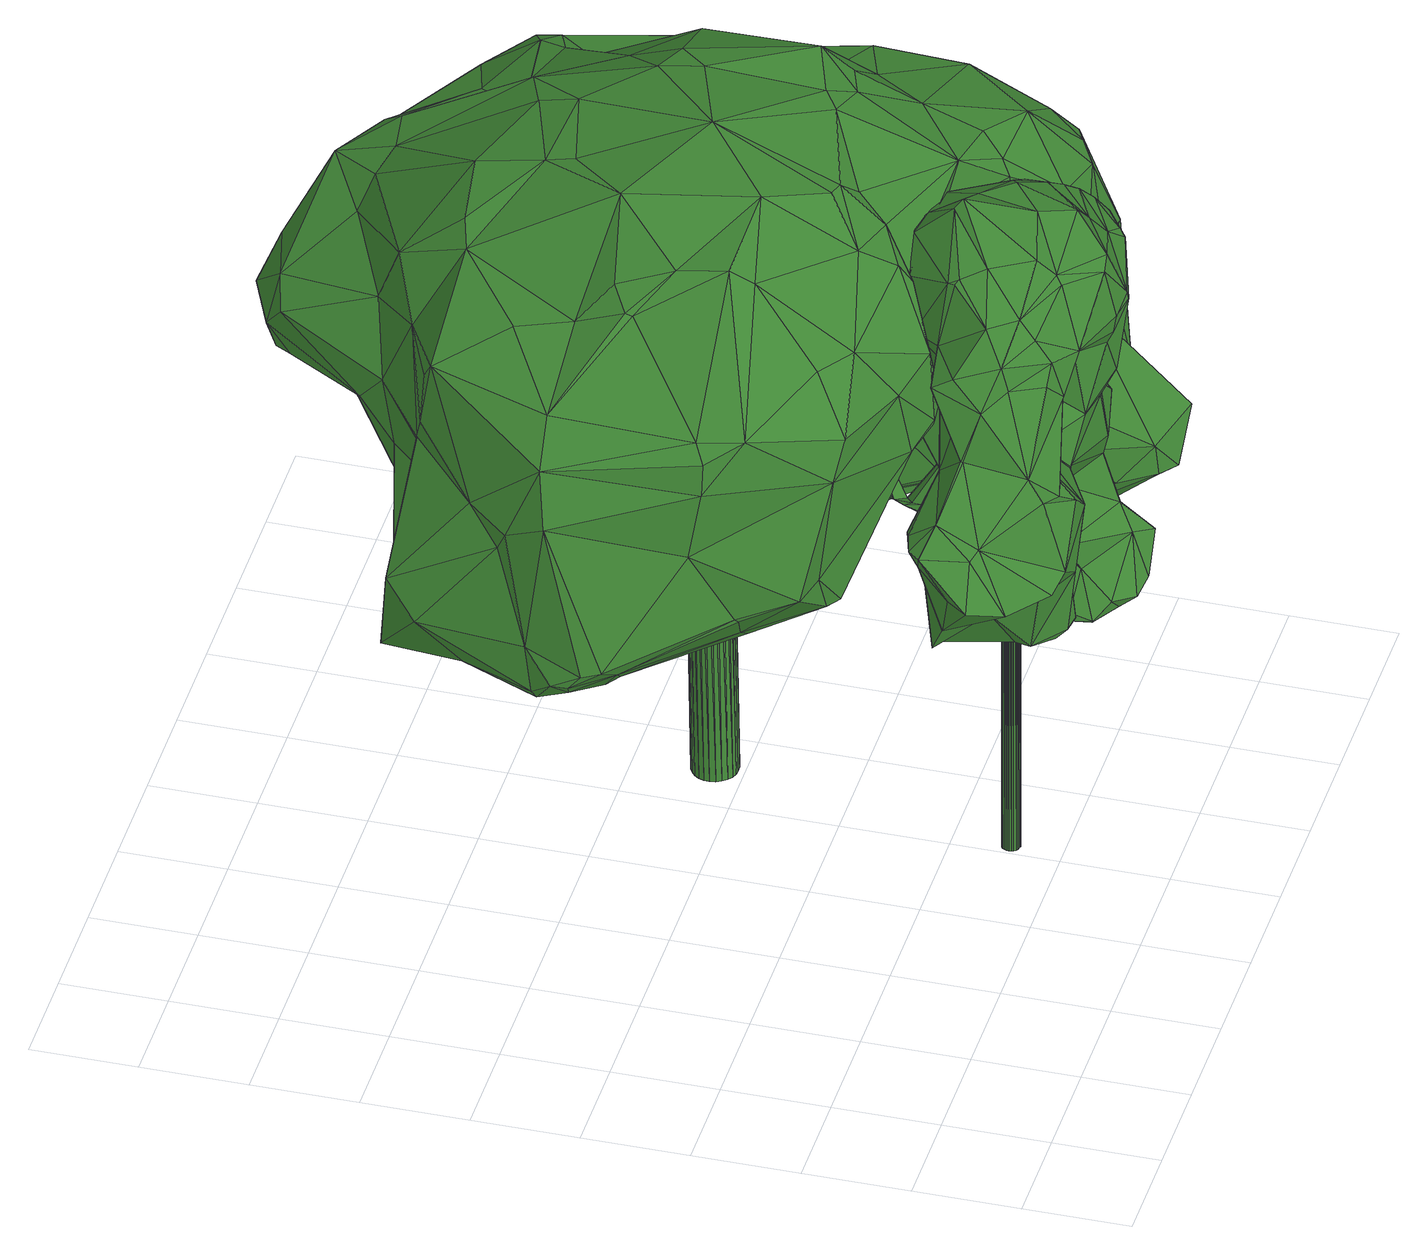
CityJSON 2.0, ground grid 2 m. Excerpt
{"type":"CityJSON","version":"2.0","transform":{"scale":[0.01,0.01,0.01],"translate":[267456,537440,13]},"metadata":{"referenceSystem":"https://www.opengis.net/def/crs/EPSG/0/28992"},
"CityObjects":{
"tree1":{"type":"SolitaryVegetationObject","attributes":{"gtid":297,"crown_width_m":5.98,"crown_median_z":22.38,"crown_r50_m":0.283,"crown_porosity":0.893,"trunk_H_m":9.26,"trunk_DBH_m":0.34,"trunk_radius_m":0.17,"trunk_base_height_m":13.12,"original_gtid":"297"},"geometry":[{"type":"Solid","lod":"3","boundaries":[[[[0,1,2]],[[3,0,2]],[[4,5,6]],[[7,8,9]],[[10,11,12]],[[13,14,15]],[[16,17,18]],[[16,18,19]],[[15,20,21]],[[22,23,24]],[[15,21,13]],[[25,1,26]],[[27,17,28]],[[29,30,31]],[[32,33,34]],[[35,36,37]],[[28,38,27]],[[28,17,4]],[[39,40,41]],[[4,16,42]],[[23,43,24]],[[44,45,46]],[[6,38,28]],[[47,21,20]],[[48,49,46]],[[50,20,51]],[[50,51,52]],[[53,54,55]],[[56,57,3]],[[58,59,60]],[[8,60,59]],[[61,62,63]],[[64,48,65]],[[64,65,66]],[[67,68,69]],[[30,64,31]],[[5,70,71]],[[5,71,6]],[[72,73,74]],[[75,70,76]],[[24,77,22]],[[24,78,79]],[[46,45,80]],[[81,80,74]],[[77,82,83]],[[52,84,50]],[[77,83,85]],[[86,34,87]],[[88,89,90]],[[91,24,43]],[[92,9,38]],[[13,93,94]],[[13,94,14]],[[33,95,96]],[[97,42,98]],[[83,9,92]],[[99,100,101]],[[99,101,102]],[[103,104,105]],[[102,105,104]],[[91,43,56]],[[23,56,43]],[[106,107,66]],[[42,16,98]],[[70,75,108]],[[109,110,111]],[[112,113,63]],[[56,114,91]],[[115,116,117]],[[116,118,117]],[[119,78,120]],[[76,70,5]],[[121,122,25]],[[2,25,102]],[[123,124,125]],[[56,23,57]],[[126,23,22]],[[69,127,128]],[[69,128,12]],[[108,75,129]],[[55,90,89]],[[60,130,131]],[[103,91,114]],[[132,124,133]],[[67,14,94]],[[113,112,134]],[[135,136,44]],[[78,24,120]],[[71,137,6]],[[38,6,137]],[[98,90,138]],[[139,138,90]],[[90,55,139]],[[110,32,140]],[[141,105,101]],[[141,142,105]],[[81,74,95]],[[143,16,19]],[[6,28,4]],[[144,145,20]],[[139,55,118]],[[139,118,146]],[[10,128,134]],[[10,12,128]],[[90,98,143]],[[76,98,138]],[[76,138,75]],[[145,147,148]],[[19,149,88]],[[82,9,83]],[[0,146,118]],[[126,57,23]],[[89,150,53]],[[3,114,56]],[[3,2,114]],[[22,77,85]],[[65,46,151]],[[152,153,61]],[[154,100,155]],[[20,145,47]],[[127,69,68]],[[156,157,158]],[[38,9,8]],[[55,89,53]],[[159,160,37]],[[74,45,161]],[[150,117,54]],[[77,79,82]],[[76,97,98]],[[162,163,35]],[[115,117,164]],[[12,11,69]],[[137,165,38]],[[140,35,37]],[[51,15,11]],[[110,140,160]],[[4,97,5]],[[103,114,104]],[[159,37,166]],[[167,168,169]],[[61,170,152]],[[152,170,113]],[[171,106,111]],[[93,13,148]],[[172,116,115]],[[38,165,92]],[[69,14,67]],[[65,48,46]],[[71,165,137]],[[34,173,32]],[[140,32,173]],[[92,165,85]],[[85,165,71]],[[85,83,92]],[[24,79,77]],[[122,174,175]],[[87,175,174]],[[102,104,114]],[[142,103,105]],[[76,5,97]],[[60,131,176]],[[102,114,2]],[[88,149,177]],[[113,177,149]],[[178,179,163]],[[180,181,182]],[[183,180,182]],[[184,185,186]],[[152,113,149]],[[62,157,84]],[[140,173,169]],[[55,54,118]],[[123,183,187]],[[183,123,188]],[[0,118,1]],[[2,1,25]],[[25,122,99]],[[168,189,190]],[[74,73,95]],[[10,134,191]],[[113,170,63]],[[159,184,110]],[[141,192,154]],[[163,162,190]],[[163,190,178]],[[19,88,143]],[[68,67,164]],[[110,109,193]],[[95,193,109]],[[111,184,171]],[[110,184,111]],[[15,51,20]],[[110,193,33]],[[51,11,10]],[[125,58,60]],[[60,176,125]],[[189,30,29]],[[194,39,180]],[[194,180,183]],[[195,196,197]],[[136,45,44]],[[106,81,109]],[[106,109,111]],[[13,21,47]],[[122,172,174]],[[13,47,148]],[[48,64,198]],[[141,101,192]],[[63,170,61]],[[147,167,199]],[[84,156,200]],[[198,144,200]],[[59,124,132]],[[156,201,202]],[[146,0,129]],[[121,25,26]],[[198,64,147]],[[38,8,27]],[[90,143,88]],[[17,16,4]],[[203,204,205]],[[48,198,206]],[[203,182,206]],[[203,206,204]],[[112,191,134]],[[108,126,207]],[[208,40,187]],[[140,169,35]],[[169,173,167]],[[36,179,185]],[[25,99,102]],[[116,26,118]],[[209,210,49]],[[163,36,35]],[[159,110,160]],[[37,36,166]],[[202,201,204]],[[140,37,160]],[[211,96,73]],[[148,199,93]],[[62,61,157]],[[195,197,155]],[[212,209,205]],[[54,117,118]],[[17,213,214]],[[35,169,162]],[[46,80,151]],[[128,113,134]],[[86,215,167]],[[62,216,112]],[[217,216,62]],[[148,47,145]],[[144,147,145]],[[152,218,153]],[[131,161,176]],[[88,150,89]],[[53,150,54]],[[162,169,190]],[[164,219,115]],[[191,217,10]],[[51,10,217]],[[151,80,81]],[[212,205,201]],[[204,201,205]],[[220,119,120]],[[106,171,107]],[[221,174,172]],[[153,214,132]],[[126,108,57]],[[214,153,218]],[[128,177,113]],[[72,222,211]],[[72,211,73]],[[74,161,72]],[[131,72,161]],[[156,158,223]],[[87,34,222]],[[144,198,147]],[[95,109,81]],[[224,100,99]],[[149,19,225]],[[161,45,136]],[[178,189,29]],[[20,50,226]],[[20,226,144]],[[84,226,50]],[[196,131,227]],[[190,189,178]],[[138,129,75]],[[29,179,178]],[[205,180,203]],[[41,203,180]],[[163,179,36]],[[206,198,204]],[[22,85,207]],[[22,207,126]],[[154,192,100]],[[202,204,198]],[[132,158,153]],[[98,16,143]],[[228,142,141]],[[228,141,154]],[[217,191,216]],[[101,105,102]],[[7,60,8]],[[130,60,7]],[[183,188,194]],[[229,194,188]],[[101,100,192]],[[62,112,63]],[[169,168,190]],[[147,199,148]],[[72,131,196]],[[115,219,172]],[[132,214,59]],[[222,175,87]],[[230,175,222]],[[177,128,150]],[[177,150,88]],[[127,150,128]],[[212,201,156]],[[151,81,106]],[[133,124,123]],[[226,200,144]],[[168,30,189]],[[86,87,174]],[[68,231,127]],[[150,127,231]],[[232,221,219]],[[232,219,67]],[[139,146,138]],[[67,219,164]],[[156,84,157]],[[1,118,26]],[[66,151,106]],[[74,80,45]],[[67,233,232]],[[94,233,67]],[[172,219,221]],[[72,196,195]],[[31,64,107]],[[130,7,9]],[[213,27,234]],[[17,27,213]],[[66,107,64]],[[168,64,30]],[[147,64,167]],[[167,64,168]],[[146,129,138]],[[108,207,70]],[[71,70,207]],[[71,207,85]],[[72,195,222]],[[224,99,122]],[[198,200,202]],[[213,59,214]],[[234,59,213]],[[151,66,65]],[[221,233,86]],[[221,232,233]],[[171,235,107]],[[186,235,171]],[[130,9,82]],[[49,135,44]],[[121,26,116]],[[27,8,234]],[[214,218,17]],[[97,4,42]],[[49,206,182]],[[107,235,31]],[[210,156,223]],[[142,228,236]],[[73,96,95]],[[133,210,132]],[[49,210,133]],[[39,229,40]],[[39,194,229]],[[180,39,237]],[[233,167,215]],[[233,215,86]],[[153,157,61]],[[158,157,153]],[[161,40,229]],[[161,229,176]],[[212,210,209]],[[154,197,228]],[[156,202,200]],[[78,119,79]],[[110,33,32]],[[211,34,33]],[[14,11,15]],[[228,197,220]],[[196,220,197]],[[95,33,193]],[[218,18,17]],[[34,211,222]],[[121,116,172]],[[82,119,130]],[[79,119,82]],[[131,130,119]],[[131,119,227]],[[172,122,121]],[[120,236,228]],[[132,223,158]],[[210,223,132]],[[103,236,91]],[[103,142,236]],[[196,227,119]],[[196,119,220]],[[226,84,200]],[[125,188,123]],[[133,123,135]],[[187,135,123]],[[166,184,159]],[[225,19,18]],[[225,18,218]],[[33,96,211]],[[14,69,11]],[[167,173,238]],[[182,181,49]],[[49,181,209]],[[40,208,41]],[[180,205,181]],[[48,206,49]],[[155,197,154]],[[112,216,191]],[[184,186,171]],[[94,93,199]],[[233,94,199]],[[3,129,0]],[[167,233,199]],[[195,224,230]],[[195,230,222]],[[224,195,100]],[[155,100,195]],[[44,46,49]],[[167,238,86]],[[149,225,152]],[[218,152,225]],[[229,188,176]],[[176,188,125]],[[59,125,124]],[[49,133,135]],[[3,57,129]],[[156,210,212]],[[209,181,205]],[[183,208,187]],[[203,208,182]],[[41,208,203]],[[182,208,183]],[[86,238,34]],[[173,34,238]],[[108,129,57]],[[86,174,221]],[[234,8,59]],[[125,59,58]],[[230,224,175]],[[164,117,231]],[[150,231,117]],[[224,122,175]],[[164,231,68]],[[41,237,39]],[[180,237,41]],[[51,217,52]],[[52,217,84]],[[220,120,228]],[[24,236,120]],[[24,91,236]],[[166,185,184]],[[166,36,185]],[[187,136,135]],[[40,136,187]],[[161,136,40]],[[62,84,217]],[[185,179,186]],[[235,186,179]],[[29,31,179]],[[235,179,31]],[[239,240,241]],[[239,241,242]],[[242,241,243]],[[242,243,244]],[[241,240,245]],[[241,245,243]],[[243,245,246]],[[243,246,244]],[[245,240,247]],[[245,247,246]],[[246,247,248]],[[246,248,244]],[[247,240,249]],[[247,249,248]],[[248,249,250]],[[248,250,244]],[[249,240,251]],[[249,251,250]],[[250,251,252]],[[250,252,244]],[[251,240,253]],[[251,253,252]],[[252,253,254]],[[252,254,244]],[[253,240,255]],[[253,255,254]],[[254,255,256]],[[254,256,244]],[[255,240,257]],[[255,257,256]],[[256,257,258]],[[256,258,244]],[[257,240,259]],[[257,259,258]],[[258,259,260]],[[258,260,244]],[[259,240,261]],[[259,261,260]],[[260,261,262]],[[260,262,244]],[[261,240,263]],[[261,263,262]],[[262,263,264]],[[262,264,244]],[[263,240,265]],[[263,265,264]],[[264,265,266]],[[264,266,244]],[[265,240,267]],[[265,267,266]],[[266,267,268]],[[266,268,244]],[[267,240,269]],[[267,269,268]],[[268,269,270]],[[268,270,244]],[[269,240,271]],[[269,271,270]],[[270,271,272]],[[270,272,244]],[[271,240,273]],[[271,273,272]],[[272,273,274]],[[272,274,244]],[[273,240,275]],[[273,275,274]],[[274,275,276]],[[274,276,244]],[[275,240,277]],[[275,277,276]],[[276,277,278]],[[276,278,244]],[[277,240,279]],[[277,279,278]],[[278,279,280]],[[278,280,244]],[[279,240,281]],[[279,281,280]],[[280,281,282]],[[280,282,244]],[[281,240,283]],[[281,283,282]],[[282,283,284]],[[282,284,244]],[[283,240,285]],[[283,285,284]],[[284,285,286]],[[284,286,244]],[[285,240,287]],[[285,287,286]],[[286,287,288]],[[286,288,244]],[[287,240,239]],[[287,239,288]],[[288,239,242]],[[288,242,244]]]]}]},
"tree2":{"type":"SolitaryVegetationObject","attributes":{"gtid":295,"crown_width_m":14.3,"crown_median_z":22.1,"crown_r50_m":0.38,"crown_porosity":0.859,"trunk_H_m":8.71,"trunk_DBH_m":0.849,"trunk_radius_m":0.424,"trunk_base_height_m":13.39,"original_gtid":"295"},"geometry":[{"type":"Solid","lod":"3","boundaries":[[[[289,290,291]],[[292,293,294]],[[295,296,297]],[[298,299,300]],[[298,300,301]],[[302,303,304]],[[305,306,307]],[[308,309,310]],[[311,312,313]],[[314,315,316]],[[317,318,319]],[[320,321,322]],[[323,324,325]],[[295,326,327]],[[328,329,330]],[[331,332,333]],[[334,304,335]],[[330,336,337]],[[338,339,340]],[[332,341,342]],[[332,342,316]],[[343,344,345]],[[346,347,348]],[[294,293,349]],[[350,351,302]],[[352,353,354]],[[300,299,355]],[[356,312,357]],[[358,356,357]],[[359,360,361]],[[343,362,363]],[[364,365,366]],[[367,368,369]],[[370,371,372]],[[325,355,299]],[[373,374,375]],[[373,375,376]],[[377,378,379]],[[380,379,378]],[[381,382,383]],[[384,385,292]],[[290,331,386]],[[387,303,351]],[[367,369,388]],[[389,371,390]],[[391,392,393]],[[394,395,396]],[[397,398,399]],[[400,401,402]],[[403,404,296]],[[302,351,303]],[[405,355,325]],[[364,399,365]],[[306,406,307]],[[374,317,319]],[[373,317,374]],[[372,407,408]],[[409,410,411]],[[349,412,294]],[[413,414,415]],[[416,407,372]],[[307,417,305]],[[403,412,418]],[[349,418,412]],[[308,419,420]],[[401,421,352]],[[311,313,309]],[[422,423,424]],[[425,426,427]],[[330,422,428]],[[330,428,320]],[[429,430,431]],[[432,429,431]],[[422,433,423]],[[337,358,434]],[[435,436,437]],[[438,439,440]],[[377,316,441]],[[377,379,316]],[[442,443,444]],[[445,446,390]],[[447,448,449]],[[328,350,329]],[[450,373,376]],[[451,452,408]],[[453,454,455]],[[376,375,304]],[[331,333,456]],[[326,295,297]],[[365,399,398]],[[337,438,358]],[[356,358,438]],[[337,434,457]],[[458,453,459]],[[298,301,460]],[[370,372,452]],[[413,461,414]],[[432,462,429]],[[463,429,462]],[[464,309,308]],[[464,311,309]],[[455,372,389]],[[357,457,434]],[[305,383,306]],[[465,394,466]],[[467,468,400]],[[403,296,412]],[[380,425,469]],[[380,469,379]],[[299,298,323]],[[470,456,333]],[[471,472,297]],[[471,297,473]],[[345,462,474]],[[314,475,315]],[[436,359,437]],[[381,383,305]],[[476,367,477]],[[336,322,337]],[[438,337,322]],[[356,313,312]],[[332,331,289]],[[346,348,478]],[[319,346,478]],[[417,462,345]],[[396,395,393]],[[328,479,350]],[[360,480,481]],[[406,382,291]],[[482,483,355]],[[382,381,341]],[[471,484,472]],[[457,479,328]],[[467,375,468]],[[485,375,467]],[[395,394,465]],[[409,411,405]],[[345,474,343]],[[289,291,382]],[[306,382,406]],[[306,383,382]],[[341,381,342]],[[335,486,487]],[[488,489,490]],[[481,491,346]],[[468,375,374]],[[388,491,481]],[[388,481,367]],[[492,487,387]],[[493,436,494]],[[493,494,294]],[[337,457,330]],[[472,495,326]],[[451,496,452]],[[346,319,318]],[[488,490,497]],[[498,499,500]],[[447,498,500]],[[463,462,417]],[[501,502,415]],[[415,502,503]],[[314,316,504]],[[464,505,506]],[[308,505,464]],[[415,414,501]],[[488,497,468]],[[374,488,468]],[[476,495,507]],[[477,495,476]],[[342,441,316]],[[381,363,508]],[[508,363,362]],[[382,341,289]],[[290,289,331]],[[417,345,344]],[[509,435,510]],[[509,510,334]],[[331,456,386]],[[375,485,304]],[[511,466,512]],[[341,332,289]],[[305,344,381]],[[363,381,344]],[[443,513,514]],[[414,461,515]],[[363,344,343]],[[446,445,371]],[[446,371,314]],[[357,516,457]],[[322,321,517]],[[516,518,519]],[[311,518,312]],[[485,520,304]],[[312,518,516]],[[521,522,506]],[[295,493,294]],[[400,402,467]],[[516,519,523]],[[351,524,525]],[[312,516,357]],[[411,526,527]],[[513,527,526]],[[429,528,430]],[[497,400,468]],[[529,410,409]],[[413,415,506]],[[357,434,358]],[[347,346,491]],[[509,334,530]],[[531,454,453]],[[532,430,528]],[[533,430,532]],[[515,461,534]],[[476,535,367]],[[455,416,372]],[[451,408,407]],[[316,315,332]],[[497,490,400]],[[529,536,537]],[[538,424,423]],[[507,495,472]],[[461,539,531]],[[534,461,531]],[[414,515,501]],[[371,389,372]],[[326,495,327]],[[389,453,455]],[[540,541,542]],[[368,535,543]],[[427,544,512]],[[360,481,346]],[[416,420,419]],[[416,419,407]],[[451,407,419]],[[534,531,458]],[[443,545,444]],[[471,473,404]],[[297,472,326]],[[305,417,344]],[[408,452,372]],[[471,404,484]],[[316,379,504]],[[359,546,376]],[[361,546,359]],[[508,342,381]],[[547,366,482]],[[296,295,412]],[[294,412,295]],[[318,360,346]],[[374,319,488]],[[443,514,548]],[[464,522,311]],[[473,296,404]],[[296,473,297]],[[549,550,401]],[[303,387,486]],[[303,486,304]],[[299,323,325]],[[460,323,298]],[[301,347,460]],[[489,488,348]],[[295,327,493]],[[362,474,551]],[[335,304,486]],[[487,486,387]],[[362,343,474]],[[552,469,553]],[[488,319,478]],[[348,488,478]],[[294,554,292]],[[530,334,335]],[[555,552,556]],[[309,313,557]],[[368,367,535]],[[521,518,522]],[[513,542,514]],[[538,423,528]],[[487,558,335]],[[530,335,558]],[[559,560,360]],[[532,353,561]],[[354,353,532]],[[446,314,562]],[[371,445,390]],[[526,563,564]],[[563,565,564]],[[566,529,537]],[[556,514,541]],[[514,542,541]],[[354,532,567]],[[401,352,354]],[[549,401,567]],[[567,401,354]],[[568,569,570]],[[529,409,543]],[[571,561,353]],[[352,571,353]],[[524,457,516]],[[402,401,550]],[[300,483,365]],[[446,555,390]],[[490,489,421]],[[351,525,387]],[[572,364,391]],[[366,391,364]],[[393,572,391]],[[349,534,418]],[[573,427,512]],[[543,535,529]],[[552,514,556]],[[477,481,480]],[[477,367,481]],[[409,405,574]],[[546,361,318]],[[474,462,432]],[[292,385,293]],[[552,553,514]],[[436,493,327]],[[425,427,545]],[[489,399,575]],[[489,575,571]],[[525,523,387]],[[506,505,413]],[[555,576,449]],[[338,340,577]],[[340,578,577]],[[325,574,405]],[[324,574,325]],[[454,539,505]],[[512,579,580]],[[406,291,439]],[[496,419,310]],[[339,581,448]],[[582,448,581]],[[339,448,447]],[[339,534,581]],[[581,534,458]],[[544,579,583]],[[548,425,443]],[[364,572,575]],[[394,396,573]],[[492,558,487]],[[582,459,389]],[[403,577,404]],[[500,499,540]],[[556,499,555]],[[499,498,555]],[[555,498,576]],[[308,420,505]],[[339,418,534]],[[515,534,349]],[[314,371,370]],[[459,453,389]],[[389,390,582]],[[443,425,545]],[[364,575,399]],[[581,458,582]],[[459,582,458]],[[513,500,542]],[[584,513,564]],[[500,513,584]],[[453,458,531]],[[339,447,340]],[[413,539,461]],[[504,562,314]],[[413,505,539]],[[567,528,423]],[[504,570,562]],[[504,379,570]],[[313,456,557]],[[500,540,542]],[[436,327,559]],[[555,449,390]],[[482,355,405]],[[405,547,482]],[[585,527,444]],[[444,545,585]],[[452,496,370]],[[553,425,548]],[[586,426,425]],[[322,336,320]],[[441,508,362]],[[362,377,441]],[[380,378,587]],[[508,441,342]],[[443,442,513]],[[489,588,399]],[[348,588,489]],[[586,425,380]],[[336,330,320]],[[301,588,347]],[[348,347,588]],[[533,579,430]],[[352,421,571]],[[557,456,470]],[[309,557,470]],[[531,539,454]],[[556,541,499]],[[540,499,541]],[[379,469,570]],[[307,517,417]],[[463,417,517]],[[291,440,439]],[[366,365,483]],[[482,366,483]],[[370,496,310]],[[475,370,310]],[[589,334,510]],[[315,333,332]],[[465,532,571]],[[465,511,532]],[[515,349,385]],[[571,532,561]],[[553,469,425]],[[474,432,551]],[[431,551,432]],[[505,420,416]],[[370,475,314]],[[530,554,509]],[[435,509,554]],[[292,554,530]],[[572,571,575]],[[565,578,564]],[[396,427,573]],[[545,427,396]],[[544,583,512]],[[430,544,586]],[[318,361,360]],[[454,416,455]],[[454,505,416]],[[438,440,356]],[[480,560,559]],[[577,403,418]],[[447,500,584]],[[547,411,585]],[[405,411,547]],[[394,573,512]],[[512,466,394]],[[553,548,514]],[[496,451,419]],[[308,310,419]],[[562,569,446]],[[570,569,562]],[[587,378,377]],[[501,385,384]],[[590,501,384]],[[527,513,442]],[[333,475,591]],[[585,411,527]],[[442,444,527]],[[463,538,429]],[[429,538,528]],[[532,528,567]],[[578,484,577]],[[586,551,431]],[[380,551,586]],[[430,586,431]],[[583,579,512]],[[313,356,440]],[[517,538,463]],[[320,538,517]],[[320,517,321]],[[397,300,398]],[[365,398,300]],[[524,479,457]],[[580,579,533]],[[524,350,479]],[[570,469,568]],[[592,506,503]],[[511,580,532]],[[524,351,350]],[[588,397,399]],[[386,593,290]],[[338,418,339]],[[362,551,377]],[[587,377,551]],[[480,559,477]],[[530,590,292]],[[530,558,590]],[[492,592,594]],[[384,292,590]],[[436,559,359]],[[360,359,559]],[[422,330,329]],[[592,503,594]],[[492,594,503]],[[503,558,492]],[[584,578,340]],[[324,323,595]],[[324,595,369]],[[565,537,578]],[[537,536,578]],[[559,495,477]],[[373,596,317]],[[415,503,506]],[[397,301,300]],[[588,301,397]],[[498,449,576]],[[526,566,563]],[[526,410,566]],[[564,513,526]],[[411,410,526]],[[582,449,448]],[[390,449,582]],[[515,385,501]],[[529,566,410]],[[480,360,560]],[[447,449,498]],[[584,340,447]],[[338,577,418]],[[564,578,584]],[[465,466,511]],[[518,311,522]],[[567,423,433]],[[563,566,565]],[[294,494,554]],[[435,494,436]],[[554,494,435]],[[302,304,520]],[[456,313,593]],[[456,593,386]],[[518,521,519]],[[470,591,309]],[[333,591,470]],[[291,290,593]],[[368,574,369]],[[543,574,368]],[[409,574,543]],[[369,574,324]],[[549,597,550]],[[402,550,597]],[[396,392,545]],[[422,329,433]],[[476,507,535]],[[572,393,395]],[[598,387,523]],[[533,532,580]],[[465,572,395]],[[465,571,572]],[[350,597,549]],[[545,392,585]],[[293,385,349]],[[566,537,565]],[[300,355,483]],[[511,512,580]],[[406,439,307]],[[558,502,590]],[[501,590,502]],[[438,322,439]],[[503,502,558]],[[517,307,439]],[[517,439,322]],[[317,596,318]],[[334,589,304]],[[304,589,376]],[[589,510,376]],[[437,359,510]],[[437,510,435]],[[376,510,359]],[[599,350,302]],[[315,475,333]],[[506,522,464]],[[491,388,595]],[[491,595,347]],[[347,595,460]],[[460,595,323]],[[369,595,388]],[[544,430,579]],[[586,544,426]],[[427,426,544]],[[396,393,392]],[[467,402,597]],[[571,421,489]],[[587,551,380]],[[529,535,507]],[[599,520,597]],[[350,599,597]],[[467,520,485]],[[597,520,467]],[[309,591,310]],[[567,433,549]],[[549,433,350]],[[329,350,433]],[[310,591,475]],[[391,366,392]],[[599,302,520]],[[376,546,450]],[[592,521,506]],[[592,519,521]],[[524,523,525]],[[516,523,524]],[[547,392,366]],[[585,392,547]],[[490,421,400]],[[401,400,421]],[[559,327,495]],[[328,330,457]],[[598,523,519]],[[577,484,404]],[[536,484,578]],[[529,484,536]],[[507,484,529]],[[507,472,484]],[[440,291,593]],[[440,593,313]],[[492,387,598]],[[492,598,592]],[[519,592,598]],[[568,552,555]],[[552,568,469]],[[446,569,555]],[[568,555,569]],[[450,596,373]],[[450,546,596]],[[546,318,596]],[[424,428,422]],[[538,320,428]],[[424,538,428]],[[600,601,602]],[[600,602,603]],[[603,602,604]],[[603,604,605]],[[602,601,606]],[[602,606,604]],[[604,606,607]],[[604,607,605]],[[606,601,608]],[[606,608,607]],[[607,608,609]],[[607,609,605]],[[608,601,610]],[[608,610,609]],[[609,610,611]],[[609,611,605]],[[610,601,612]],[[610,612,611]],[[611,612,613]],[[611,613,605]],[[612,601,614]],[[612,614,613]],[[613,614,615]],[[613,615,605]],[[614,601,616]],[[614,616,615]],[[615,616,617]],[[615,617,605]],[[616,601,618]],[[616,618,617]],[[617,618,619]],[[617,619,605]],[[618,601,620]],[[618,620,619]],[[619,620,621]],[[619,621,605]],[[620,601,622]],[[620,622,621]],[[621,622,623]],[[621,623,605]],[[622,601,624]],[[622,624,623]],[[623,624,625]],[[623,625,605]],[[624,601,626]],[[624,626,625]],[[625,626,627]],[[625,627,605]],[[626,601,628]],[[626,628,627]],[[627,628,629]],[[627,629,605]],[[628,601,630]],[[628,630,629]],[[629,630,631]],[[629,631,605]],[[630,601,632]],[[630,632,631]],[[631,632,633]],[[631,633,605]],[[632,601,634]],[[632,634,633]],[[633,634,635]],[[633,635,605]],[[634,601,636]],[[634,636,635]],[[635,636,637]],[[635,637,605]],[[636,601,638]],[[636,638,637]],[[637,638,639]],[[637,639,605]],[[638,601,640]],[[638,640,639]],[[639,640,641]],[[639,641,605]],[[640,601,642]],[[640,642,641]],[[641,642,643]],[[641,643,605]],[[642,601,644]],[[642,644,643]],[[643,644,645]],[[643,645,605]],[[644,601,646]],[[644,646,645]],[[645,646,647]],[[645,647,605]],[[646,601,648]],[[646,648,647]],[[647,648,649]],[[647,649,605]],[[648,601,600]],[[648,600,649]],[[649,600,603]],[[649,603,605]]]]}]}
},
"vertices":[
[879,140,1254],[878,118,1163],[952,119,1162],[911,144,1268],[699,376,1313],[817,396,1388],[815,468,1323],[898,441,1167],[887,461,1137],[941,456,1215],[403,192,834],[486,154,821],[462,124,851],[587,129,686],[584,114,817],[525,179,684],[649,381,1211],[704,439,1192],[651,380,1186],[536,363,1205],[530,209,684],[574,147,673],[1007,340,1324],[1040,288,1306],[1103,345,1256],[952,116,1148],[877,123,1129],[768,469,1214],[755,461,1272],[827,195,520],[829,190,536],[824,226,526],[983,140,679],[980,229,752],[980,170,781],[949,79,552],[977,179,517],[1034,114,553],[849,483,1269],[848,600,835],[909,542,827],[830,543,728],[693,362,1317],[1100,273,1260],[919,380,838],[933,371,816],[897,329,805],[620,159,661],[801,296,816],[816,377,904],[446,324,724],[436,230,808],[415,328,731],[632,179,1172],[673,159,1127],[660,177,1205],[1013,204,1264],[946,207,1328],[845,505,988],[780,480,1027],[919,472,1059],[459,385,941],[429,357,891],[408,369,938],[837,216,673],[895,280,766],[897,301,640],[642,113,923],[586,113,973],[507,112,873],[827,382,1404],[873,457,1327],[1075,317,917],[1073,364,803],[1062,401,800],[784,238,1328],[726,311,1338],[1010,439,1280],[1082,380,1212],[1061,403,1218],[926,418,701],[928,419,699],[1051,410,1218],[990,452,1252],[519,369,788],[965,457,1304],[863,201,829],[951,153,843],[526,270,1172],[569,232,1197],[568,244,1246],[1119,251,1242],[954,464,1247],[652,132,664],[677,155,797],[1056,372,767],[989,334,817],[701,356,1323],[629,288,1280],[1051,166,1090],[1183,208,998],[1157,225,1093],[1102,163,1166],[1134,227,1217],[1107,174,1180],[1155,205,1177],[894,346,625],[845,271,561],[897,267,1349],[939,389,688],[1002,223,630],[908,329,615],[388,346,939],[430,326,988],[1047,180,1214],[802,232,1034],[816,179,1115],[673,161,1125],[737,148,1182],[1056,345,1133],[1122,278,1167],[888,138,1095],[938,134,1002],[847,534,933],[785,474,1018],[850,521,964],[969,324,1349],[517,154,1005],[432,248,947],[797,205,1294],[1003,359,1085],[1049,389,1017],[709,401,976],[805,442,986],[412,259,933],[853,404,919],[922,421,878],[856,476,1312],[668,237,1281],[661,207,1247],[1011,84,610],[1168,234,1104],[1165,226,1162],[542,325,1225],[641,298,662],[648,250,657],[791,194,1277],[709,253,667],[651,133,662],[506,301,1077],[528,184,1044],[915,380,689],[553,352,1014],[573,355,999],[1205,221,1025],[1184,211,997],[650,373,818],[532,330,872],[629,340,940],[1022,190,504],[1036,115,555],[1016,440,900],[904,88,538],[893,118,519],[652,209,1011],[908,474,1302],[1021,189,502],[832,203,678],[860,178,612],[959,111,635],[443,378,947],[890,304,568],[830,161,976],[980,139,680],[914,157,960],[968,173,945],[981,492,938],[507,297,1076],[842,153,514],[859,173,516],[767,491,771],[747,453,785],[780,471,768],[835,560,899],[983,211,552],[969,190,527],[902,218,563],[882,501,910],[849,536,934],[841,152,517],[870,125,544],[356,251,859],[1203,218,1026],[978,232,751],[844,574,879],[1064,265,967],[1052,315,1006],[1155,229,1092],[697,293,725],[706,180,698],[646,331,794],[703,410,793],[694,391,795],[770,473,766],[729,431,780],[736,466,786],[741,430,786],[911,377,1356],[815,505,757],[740,431,789],[779,364,935],[1027,212,835],[704,411,796],[761,456,1137],[689,453,1048],[760,258,808],[387,293,859],[398,305,785],[667,382,1084],[746,224,956],[1073,260,1126],[785,176,889],[1051,174,869],[737,309,840],[1031,208,1041],[611,324,1128],[607,268,745],[1027,350,1042],[1167,237,1104],[907,529,878],[973,199,947],[572,140,985],[783,178,889],[715,177,800],[782,451,1136],[841,243,537],[1144,259,1167],[825,539,738],[911,228,750],[842,295,12],[825,295,12],[841,299,12],[822,290,938],[821,294,938],[805,290,938],[840,304,12],[820,298,938],[837,307,12],[817,302,938],[833,310,12],[813,305,938],[829,311,12],[809,306,938],[825,312,12],[805,307,938],[821,311,12],[801,306,938],[816,310,12],[797,305,938],[813,307,12],[793,302,938],[810,303,12],[790,298,938],[809,299,12],[789,294,938],[808,295,12],[788,290,938],[809,291,12],[789,285,938],[810,286,12],[790,281,938],[813,283,12],[793,278,938],[817,280,12],[797,275,938],[821,279,12],[801,273,938],[825,278,12],[805,273,938],[830,279,12],[810,273,938],[834,280,12],[814,275,938],[837,283,12],[817,278,938],[840,287,12],[820,281,938],[841,291,12],[822,286,938],
[1440,326,584],[1455,362,645],[1417,282,712],[931,1428,1308],[965,1468,1268],[881,1535,1248],[713,1589,1090],[792,1654,1005],[681,1606,1003],[97,902,760],[113,905,740],[135,823,778],[103,844,798],[942,644,1466],[982,672,1473],[800,829,1505],[1161,82,642],[1319,140,655],[1206,70,745],[1560,922,924],[1506,666,950],[1507,874,811],[1513,647,1093],[1472,428,1084],[1464,412,982],[1329,751,467],[1380,664,534],[1310,631,425],[392,864,1367],[232,976,1244],[235,708,1234],[1159,258,1100],[1184,243,1009],[1229,232,1027],[100,935,756],[122,976,721],[127,967,708],[647,1571,1057],[618,1386,1147],[1103,385,1293],[1077,365,1276],[1154,284,1206],[1460,415,640],[1383,474,500],[1428,635,645],[859,1088,1463],[968,974,1478],[1194,251,1135],[1286,271,1172],[1002,1413,851],[1149,1475,765],[992,1380,750],[1347,368,489],[1234,368,485],[1057,219,610],[1128,109,640],[1071,172,649],[165,972,1170],[130,956,1070],[206,690,1142],[1054,1528,1156],[1011,440,1344],[1029,628,1445],[619,378,1072],[620,381,1061],[659,380,1088],[219,867,688],[1411,353,1105],[1378,373,1207],[1381,321,1169],[517,1200,1360],[310,1208,1250],[378,1077,1314],[1066,254,577],[1120,254,524],[384,511,809],[299,644,787],[331,639,763],[212,1264,848],[252,1283,675],[184,1204,784],[1395,905,692],[1319,1018,527],[1503,1079,722],[453,802,1434],[465,709,1444],[648,700,1475],[577,936,1488],[1202,421,550],[1139,689,581],[1135,696,427],[930,615,632],[1196,222,516],[1366,209,561],[1287,157,612],[1064,1223,1259],[1177,1349,1206],[1466,410,670],[1110,716,1470],[177,1052,981],[1404,1148,663],[1276,1075,541],[428,612,764],[466,724,787],[506,623,763],[542,639,812],[512,589,797],[537,631,767],[233,637,863],[237,631,857],[264,527,901],[496,491,1286],[620,387,1214],[711,468,1324],[945,1630,964],[759,1572,907],[274,964,628],[1333,146,669],[1583,1047,841],[1526,1046,748],[390,1233,699],[463,1079,808],[471,1031,793],[877,1631,1054],[1421,1245,1130],[1322,1289,1231],[1310,1239,1249],[1565,1074,873],[1121,114,704],[978,1612,963],[1582,982,875],[1576,974,896],[543,423,1170],[1082,366,1213],[1074,420,1051],[1121,333,1096],[849,771,576],[941,771,839],[675,811,799],[1128,312,1115],[975,273,836],[836,549,914],[930,445,714],[967,280,787],[980,461,1250],[1327,299,1188],[688,1229,1423],[565,1334,1291],[570,1217,1386],[1344,237,1016],[1276,199,771],[1370,283,965],[1198,396,517],[717,893,646],[748,836,540],[694,843,624],[1276,1020,540],[1231,979,569],[1022,1376,679],[1118,1404,713],[1199,1214,659],[430,907,1402],[1558,1014,793],[1512,976,748],[1387,1214,763],[1377,1224,962],[1439,1184,788],[1462,448,687],[1239,376,1301],[1210,1414,882],[1345,1218,719],[95,879,789],[1397,1331,1099],[1009,226,754],[998,258,857],[1489,895,1015],[466,575,890],[536,701,887],[674,532,1372],[478,666,1415],[877,781,574],[1402,558,699],[724,1574,910],[562,1405,967],[720,1599,926],[998,240,726],[1422,671,628],[375,1187,914],[342,1242,1068],[212,689,1204],[1130,428,1326],[307,1227,1128],[218,1113,1037],[254,846,695],[238,845,696],[719,1491,935],[732,595,1444],[990,895,1478],[1045,949,1466],[252,623,1238],[332,485,1120],[362,471,1195],[165,1035,1020],[1196,955,1400],[776,1467,1205],[812,1444,1264],[532,1356,1033],[1524,963,765],[415,536,1293],[922,1130,636],[921,1095,579],[882,1137,617],[1263,1265,1267],[1247,1217,1271],[1256,1172,1255],[1259,712,404],[1520,1063,957],[1433,977,1210],[549,1339,886],[1130,276,514],[869,1163,1438],[681,1101,1455],[532,659,1091],[605,768,929],[784,1076,628],[869,976,479],[1282,1379,1177],[1359,515,1290],[1161,258,968],[1473,653,1152],[1355,688,1300],[766,589,1438],[1406,773,1225],[1441,830,1130],[1232,646,1333],[1143,541,1354],[1095,651,1440],[699,1002,774],[700,912,684],[833,484,1021],[554,1323,793],[954,1195,1422],[1318,1284,986],[682,447,1048],[841,510,996],[1159,1470,1003],[368,1291,735],[636,1301,934],[617,1250,865],[1025,283,919],[1411,1281,1072],[890,1100,568],[902,1050,525],[858,1076,542],[370,1267,689],[836,571,893],[696,838,626],[398,971,1331],[299,837,728],[787,825,534],[755,461,1275],[714,443,1292],[945,433,702],[948,899,582],[854,840,527],[850,1417,1303],[1153,952,629],[911,1007,503],[1362,549,816],[1096,1059,1393],[488,1290,1197],[328,1225,1216],[612,397,1047],[1202,736,435],[683,1087,948],[903,1184,739],[838,1207,983],[615,1199,875],[805,446,1103],[1136,723,527],[1184,745,469],[1142,719,434],[574,408,1030],[410,492,810],[549,650,796],[221,1127,688],[345,515,894],[1039,963,730],[807,1544,902],[878,1338,937],[815,812,1079],[704,733,1160],[1163,1475,766],[1253,1223,671],[802,861,907],[897,1194,716],[587,887,782],[864,579,696],[1049,525,714],[204,713,1006],[689,1048,1463],[1007,1214,1377],[1384,723,804],[1278,906,1309],[1445,362,707],[1204,1065,1236],[128,989,812],[392,878,1371],[781,510,1356],[1211,731,1338],[815,568,1392],[917,846,38],[875,845,39],[916,857,38],[932,864,909],[930,875,909],[890,863,910],[911,867,38],[926,885,909],[904,876,38],[919,894,909],[895,882,38],[910,900,909],[885,886,38],[900,904,909],[874,888,38],[889,905,909],[863,886,38],[878,904,909],[853,881,39],[868,899,910],[844,874,39],[859,892,910],[838,865,39],[852,883,910],[834,855,39],[848,873,910],[833,844,40],[847,862,911],[834,833,40],[849,851,911],[839,823,40],[853,841,911],[846,814,40],[860,832,911],[855,808,40],[869,826,911],[865,804,40],[879,822,911],[876,803,40],[890,821,911],[887,804,40],[901,822,911],[897,809,39],[912,827,910],[906,816,39],[920,834,910],[912,825,39],[927,843,910],[916,835,38],[931,853,910]
]}
